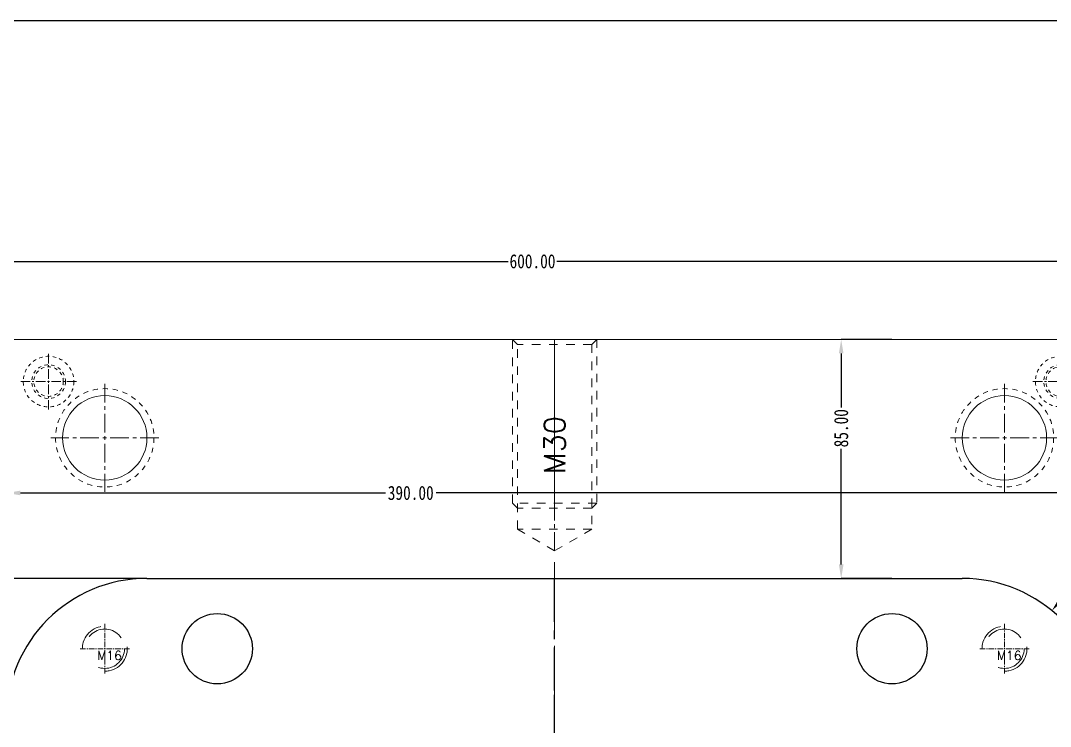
# Model space of a CAD drawing. Header units: millimetres. Extents: x -2414 to 10498, y -2238 to 649.
# Drawn here: x -308.6 to 57.7, y -809.3 to -558.2 of the extents above; entities that cross this region are included whole.
import ezdxf
from ezdxf.enums import TextEntityAlignment as Align

# ---------------------------------------------------------------- set-up
doc = ezdxf.new("R2010")
doc.units = ezdxf.units.MM
doc.header["$LTSCALE"] = 16.335
doc.header["$PDMODE"] = 3
doc.header["$PDSIZE"] = 0.3125
doc.linetypes.add('CENTER', pattern=[0.6, 0.375, -0.075, 0.075, -0.075])
doc.linetypes.add('HIDDEN', pattern=[0.2, 0.1, -0.1])
doc.layers.get('0').update_dxf_attribs({"linetype": 'CONTINUOUS'})
doc.layers.get('Defpoints').update_dxf_attribs({"linetype": 'CONTINUOUS'})
doc.layers.add('moldbase', color=7, linetype='CONTINUOUS', lineweight=20)
doc.layers.add('screw', color=33, linetype='CONTINUOUS', lineweight=13)
doc.styles.get("Standard").update_dxf_attribs({"font": 'txt', "width": 0.8})
doc.styles.add('TXT', font='txt.shx', dxfattribs={"bigfont": 'gbcbig.shx'})
doc.dimstyles.new('01', dxfattribs={"dimtxt": 5, "dimasz": 5, "dimexe": 0, "dimexo": 0, "dimgap": 0, "dimtad": 0, "dimzin": 0, "dimdsep": 46, "dimtxsty": 'Standard', "dimcen": 0, "dimclrd": 4, "dimclre": 4, "dimclrt": 6, "dimazin": 0, "dimtfac": 1, "dimtofl": 0, "dimtmove": 0, "dimatfit": 3, "dimfxl": 0, "dimtolj": 1, "dimtzin": 0, "dimarcsym": 0})

# ---------------------------------------------------------------- blocks, each defined once
blk = doc.blocks.new('*D90')
at = {"color": 4, "linetype": 'ByBlock', "lineweight": -2, "transparency": 16777216}
for p, q in [((-313.64, -806.63), (-313.64, -726.24)), ((-308.64, -726.24), (-178.82, -726.24)), ((71.36, -726.24), (-160.82, -726.24)), ((76.36, -806.63), (76.36, -726.24))]:
    blk.add_line(p, q, dxfattribs=at)
at = {"color": 4, "linetype": 'ByBlock', "transparency": 16777216}
for points in [[(-308.64, -725.41), (-308.64, -727.07), (-313.64, -726.24)], [(71.36, -725.41), (71.36, -727.07), (76.36, -726.24)]]:
    blk.add_solid(points, dxfattribs=at)
at = {"layer": 'Defpoints', "color": 0, "linetype": 'ByBlock', "transparency": 16777216}
for p in [(-313.64, -726.24), (-313.64, -806.63), (76.36, -806.63)]:
    blk.add_point(p, dxfattribs=at)
at = {"color": 6, "linetype": 'ByBlock', "transparency": 16777216, "insert": (-169.82, -726.24), "char_height": 5, "attachment_point": 5}
blk.add_mtext('\\A1;390.00', dxfattribs=at)
blk = doc.blocks.new('*D91')
at = {"color": 4, "linetype": 'ByBlock', "lineweight": -2, "transparency": 16777216}
for p, q in [((-263.64, -756.63), (-347.32, -756.63)), ((-347.32, -761.63), (-347.32, -848.79)), ((-347.32, -1181.63), (-347.32, -866.79)), ((-263.64, -1186.63), (-347.32, -1186.63))]:
    blk.add_line(p, q, dxfattribs=at)
at = {"color": 4, "linetype": 'ByBlock', "transparency": 16777216}
for points in [[(-348.15, -761.63), (-346.49, -761.63), (-347.32, -756.63)], [(-348.15, -1181.63), (-346.49, -1181.63), (-347.32, -1186.63)]]:
    blk.add_solid(points, dxfattribs=at)
at = {"layer": 'Defpoints', "color": 0, "linetype": 'ByBlock', "transparency": 16777216}
for p in [(-263.64, -756.63), (-347.32, -1186.63), (-263.64, -1186.63)]:
    blk.add_point(p, dxfattribs=at)
at = {"color": 6, "linetype": 'ByBlock', "transparency": 16777216, "insert": (-347.32, -857.79), "char_height": 5, "attachment_point": 5, "rotation": 90}
blk.add_mtext('\\A1;430.00', dxfattribs=at)
blk = doc.blocks.new('*D92')
at = {"color": 4, "linetype": 'ByBlock', "lineweight": -2, "transparency": 16777216}
for p, q in [((1.28, -671.63), (-16.71, -671.63)), ((-16.71, -676.63), (-16.71, -695.88)), ((-16.71, -751.63), (-16.71, -710.55)), ((1.28, -756.63), (-16.71, -756.63))]:
    blk.add_line(p, q, dxfattribs=at)
at = {"color": 4, "linetype": 'ByBlock', "transparency": 16777216}
for points in [[(-17.55, -676.63), (-15.88, -676.63), (-16.71, -671.63)], [(-17.55, -751.63), (-15.88, -751.63), (-16.71, -756.63)]]:
    blk.add_solid(points, dxfattribs=at)
at = {"layer": 'Defpoints', "color": 0, "linetype": 'ByBlock', "transparency": 16777216}
for p in [(1.28, -671.63), (-16.71, -756.63), (1.28, -756.63)]:
    blk.add_point(p, dxfattribs=at)
at = {"color": 6, "linetype": 'ByBlock', "transparency": 16777216, "insert": (-16.71, -703.21), "char_height": 5, "attachment_point": 5, "rotation": 90}
blk.add_mtext('\\A1;85.00', dxfattribs=at)
blk = doc.blocks.new('*D101')
at = {"color": 4, "linetype": 'ByBlock', "lineweight": -2, "transparency": 16777216}
for p, q in [((-418.64, -721.63), (-418.64, -643.88)), ((-413.64, -643.88), (-135.18, -643.88)), ((176.36, -643.88), (-117.84, -643.88)), ((181.36, -721.63), (181.36, -643.88))]:
    blk.add_line(p, q, dxfattribs=at)
at = {"color": 4, "linetype": 'ByBlock', "transparency": 16777216}
for points in [[(-413.64, -643.05), (-413.64, -644.72), (-418.64, -643.88)], [(176.36, -643.05), (176.36, -644.72), (181.36, -643.88)]]:
    blk.add_solid(points, dxfattribs=at)
at = {"layer": 'Defpoints', "color": 0, "linetype": 'ByBlock', "transparency": 16777216}
for p in [(-418.64, -643.88), (-418.64, -721.63), (181.36, -721.63)]:
    blk.add_point(p, dxfattribs=at)
at = {"color": 6, "linetype": 'ByBlock', "transparency": 16777216, "insert": (-126.51, -643.88), "char_height": 5, "attachment_point": 5}
blk.add_mtext('\\A1;600.00', dxfattribs=at)
blk = doc.blocks.new('screw_m16_g')
at = {"layer": 'screw', "color": 1, "linetype": 'CENTER', "ltscale": 0.32}
for p, q in [((0, -8.8, 0), (0, 8.8, 0)), ((-8.8, 0, 0), (8.8, 0, 0))]:
    blk.add_line(p, q, dxfattribs=at)
at = {"layer": 'screw', "color": 33, "linetype": 'HIDDEN', "ltscale": 8.128}
blk.add_circle((0, 0), 7, dxfattribs=at)
at = {"layer": 'screw', "color": 92, "linetype": 'HIDDEN', "ltscale": 8.128}
blk.add_arc((0, 0), 8, 270, 180, dxfattribs=at)
at = {"layer": 'screw', "color": 6, "style": 'TXT'}
blk.add_text('M16', height=3.2, dxfattribs=at).set_placement((-2.72, -4, 0))
blk = doc.blocks.new('2')
at = {"layer": 'moldbase', "color": 1, "linetype": 'CENTER', "ltscale": 0.55978}
for p, q in [((-298.64, -676.73), (-298.64, -696.53)), ((-288.74, -686.63), (-308.54, -686.63)), ((51.46, -686.63), (71.26, -686.63))]:
    blk.add_line(p, q, dxfattribs=at)
at = {"layer": 'moldbase', "color": 1, "linetype": 'CENTER', "ltscale": 1.08846}
for p, q in [((-278.64, -687.38), (-278.64, -725.88)), ((41.36, -687.38), (41.36, -725.88)), ((-259.39, -706.63), (-297.89, -706.63)), ((22.11, -706.63), (60.61, -706.63))]:
    blk.add_line(p, q, dxfattribs=at)
at = {"layer": 'moldbase', "color": 8, "linetype": 'HIDDEN', "ltscale": 0.746373}
for centre, radius in [((-298.64, -686.63), 9), ((61.36, -686.63), 9), ((-298.64, -686.63), 6), ((61.36, -686.63), 6), ((-298.64, -686.63), 5.25), ((61.36, -686.63), 5.25)]:
    blk.add_circle(centre, radius, dxfattribs=at)
at = {"layer": 'moldbase', "color": 8, "linetype": 'HIDDEN', "ltscale": 1.08846}
for centre in [(-278.64, -706.63), (41.36, -706.63)]:
    blk.add_circle(centre, 17.5, dxfattribs=at)
at = {"layer": 'moldbase', "linetype": 'ByBlock'}
for centre in [(-278.64, -706.63), (41.36, -706.63)]:
    blk.add_circle(centre, 15, dxfattribs=at)
blk = doc.blocks.new('3')
at = {"layer": 'screw', "color": 92, "linetype": 'HIDDEN', "ltscale": 1.865932}
for p, q in [((-133.64, -729.88), (-133.64, -671.63)), ((-103.64, -671.63), (-103.64, -729.88)), ((-131.89, -731.63), (-133.64, -729.88)), ((-103.64, -729.88), (-133.64, -729.88)), ((-105.39, -731.63), (-131.89, -731.63)), ((-103.64, -729.88), (-105.39, -731.63))]:
    blk.add_line(p, q, dxfattribs=at)
at = {"layer": 'screw', "color": 8, "linetype": 'HIDDEN', "ltscale": 1.865932}
for p, q in [((-131.89, -673.38), (-133.64, -671.63)), ((-105.39, -673.38), (-131.89, -673.38)), ((-131.89, -739.13), (-131.89, -673.38)), ((-103.64, -671.63), (-105.39, -673.38)), ((-105.39, -673.38), (-105.39, -739.13)), ((-118.64, -746.78), (-131.89, -739.13)), ((-105.39, -739.13), (-131.89, -739.13)), ((-105.39, -739.13), (-118.64, -746.78))]:
    blk.add_line(p, q, dxfattribs=at)
at = {"layer": 'screw', "color": 1, "linetype": 'CENTER', "ltscale": 1.166208}
blk.add_line((-118.64, -671.63), (-118.64, -746.78), dxfattribs=at)
at = {"layer": 'screw', "color": 6, "linetype": 'HIDDEN', "ltscale": 1.865932, "style": 'TXT'}
blk.add_text('M30', height=7.5, rotation=90, dxfattribs=at).set_placement((-118.64, -709.2), align=Align.MIDDLE)
blk = doc.blocks.new('*D134')
at = {"color": 4, "linetype": 'ByBlock', "lineweight": -2, "transparency": 16777216}
blk.add_line((64.6, -760.39), (61.41, -764.24), dxfattribs=at)
at = {"color": 4, "linetype": 'ByBlock', "transparency": 16777216}
blk.add_solid([(60.77, -763.71), (62.05, -764.77), (58.22, -768.1)], dxfattribs=at)
at = {"layer": 'Defpoints', "color": 0, "linetype": 'ByBlock', "transparency": 16777216}
for p in [(58.22, -768.1), (26.36, -806.63)]:
    blk.add_point(p, dxfattribs=at)
at = {"color": 6, "linetype": 'ByBlock', "transparency": 16777216, "insert": (70.33, -753.45), "char_height": 5, "attachment_point": 5, "rotation": 50.4136}
blk.add_mtext('\\A1;R50.00', dxfattribs=at)

msp = doc.modelspace()

# ---------------------------------------------------------------- linework, layer by layer
msp.add_line((-263.638, -756.63), (26.362, -756.63))
at = {"color": 1, "linetype": 'CENTER', "ltscale": 2.487909}
msp.add_line((-118.638, -1186.63), (-118.638, -756.63), dxfattribs=at)
at = {"color": 1, "linetype": 'CENTER', "ltscale": 8.648595}
msp.add_line((-118.638, -1105.349), (-118.638, -797.91), dxfattribs=at)
at = {"linetype": 'ByBlock'}
msp.add_lwpolyline([(-589.213, -558.244), (1149.906, -558.244), (1149.906, -1945.086), (-589.213, -1945.086)], close=True, dxfattribs=at)
for centre in [(-238.638, -781.63), (1.362, -781.63)]:
    msp.add_circle(centre, 12.5, dxfattribs=at)
for centre, start, end in [((-263.638, -806.63), 90, 180), ((26.362, -806.63), 0, 90)]:
    msp.add_arc(centre, 50, start, end)
at = {"layer": 'moldbase', "linetype": 'ByBlock'}
msp.add_line((131.362, -671.63), (-368.638, -671.63), dxfattribs=at)
at = {"layer": 'moldbase', "color": 1, "linetype": 'CENTER', "ltscale": 4.042853}
msp.add_line((-118.638, -671.63), (-118.638, -1321.63), dxfattribs=at)

# ---------------------------------------------------------------- block references
at = {"linetype": 'ByBlock'}
for name in ['3', '2']:
    msp.add_blockref(name, (0, 0), dxfattribs=at)
at = {"layer": 'screw', "linetype": 'ByBlock'}
for p in [(-278.638, -781.63), (41.362, -781.63)]:
    msp.add_blockref('screw_m16_g', p, dxfattribs=at)

# ---------------------------------------------------------------- dimensions: what is measured, and where the dimension line sits
at = {"linetype": 'ByBlock'}
for base, p1, p2, picture, middle in [((-418.638, -643.884), (181.362, -721.63), (-418.638, -721.63), '*D101', (-126.509, -643.884)), ((-313.638, -726.238), (76.362, -806.63), (-313.638, -806.63), '*D90', (-169.825, -726.238))]:
    dim = msp.add_linear_dim(base=base, p1=p1, p2=p2, dimstyle='01', dxfattribs=at)
    dim.commit()
    dim.dimension.update_dxf_attribs({"geometry": picture, "text_midpoint": middle, "dimtype": 160})
for base, p1, p2, picture, middle in [((-16.712, -756.63), (1.276, -671.63), (1.276, -756.63), '*D92', (-16.712, -703.213)), ((-347.32, -1186.63), (-263.638, -756.63), (-263.638, -1186.63), '*D91', (-347.32, -857.786))]:
    dim = msp.add_linear_dim(base=base, p1=p1, p2=p2, angle=90, dimstyle='01', dxfattribs=at)
    dim.commit()
    dim.dimension.update_dxf_attribs({"geometry": picture, "text_midpoint": middle, "dimtype": 160})
dim = msp.add_radius_dim(center=(26.362, -806.63), mpoint=(58.224, -768.096), dimstyle='01', dxfattribs=at)
dim.commit()
dim.dimension.update_dxf_attribs({"geometry": '*D134', "text_midpoint": (70.331, -753.454)})

doc.saveas('drawing.dxf')
